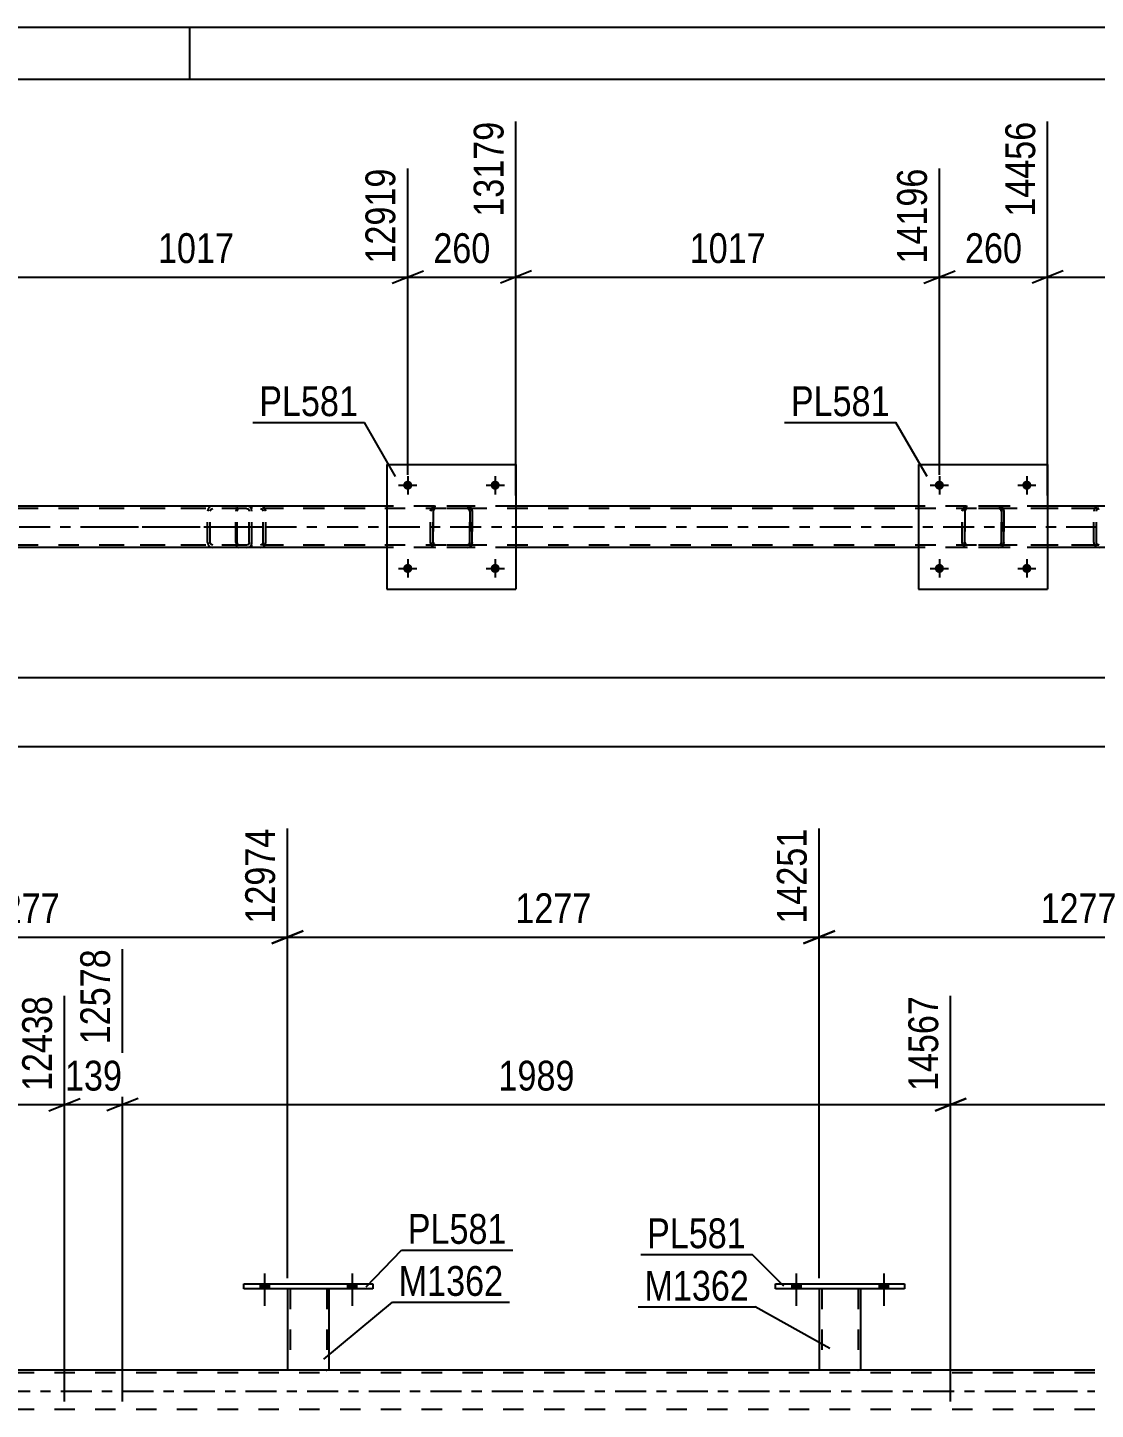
# Model space of a CAD drawing. Header units: millimetres. Extents: x 0 to 841, y 0 to 594.
# Drawn here: x 615.4 to 718, y 461.2 to 594 of the extents above; entities that cross this region are included whole.
import ezdxf

# ---------------------------------------------------------------- set-up
doc = ezdxf.new("R2010")
doc.units = ezdxf.units.MM
doc.linetypes.add('DXK_LINE_DOT2', pattern=[3.9198, 1.9599, -1.9599])
doc.linetypes.add('DXK_LINE_DOT3', pattern=[5.9187, 2.979, -0.9799, 0.9799, -0.9799])
doc.styles.add('Arial Narrow', font='ARIALN.TTF', dxfattribs={"height": 0.2})

# ---------------------------------------------------------------- blocks, each defined once
blk = doc.blocks.new('Unknown-318893565-1135')
at = {"color": 5, "linetype": 'Continuous'}
for p, q in [((841, 594), (0, 594)), ((631, 589), (631, 594)), ((836, 589), (5, 589))]:
    blk.add_line(p, q, dxfattribs=at)
blk = doc.blocks.new('Part-318893565-4776 - 4767')
at = {"color": 7, "linetype": 'DXK_LINE_DOT2'}
for p, q in [((635.44, 547.73), (635.42, 547.55)), ((635.42, 544.51), (635.42, 547.55)), ((635.5, 547.89), (635.44, 547.73)), ((635.59, 547.99), (635.5, 547.89)), ((635.56, 547.55), (635.57, 547.64)), ((635.56, 544.51), (635.56, 547.55)), ((635.57, 547.64), (635.6, 547.72)), ((635.69, 548.03), (635.59, 547.99)), ((635.6, 547.72), (635.64, 547.77)), ((635.64, 547.77), (635.69, 547.79)), ((647.85, 548.03), (635.69, 548.03)), ((647.85, 547.79), (635.69, 547.79)), ((636.97, 547.79), (636.97, 548.03)), ((637.98, 547.99), (637.78, 548.03)), ((637.78, 547.79), (637.88, 547.77)), ((637.88, 547.77), (637.96, 547.72)), ((637.96, 547.72), (638.02, 547.64)), ((638.02, 547.64), (638.04, 547.55)), ((638.04, 544.51), (638.04, 547.55)), ((638.25, 547.72), (638.25, 547.73)), ((638.29, 547.55), (638.25, 547.72)), ((638.29, 544.51), (638.29, 547.55)), ((635.42, 544.51), (635.44, 544.33)), ((635.57, 544.42), (635.56, 544.51)), ((635.6, 544.34), (635.57, 544.42)), ((638.02, 544.42), (637.96, 544.34)), ((638.04, 544.51), (638.02, 544.42)), ((638.25, 544.33), (638.27, 544.42)), ((638.27, 544.42), (638.29, 544.51)), ((635.44, 544.33), (635.5, 544.17)), ((635.5, 544.17), (635.59, 544.07)), ((635.59, 544.07), (635.69, 544.03)), ((635.64, 544.29), (635.6, 544.34)), ((635.69, 544.27), (635.64, 544.29)), ((647.85, 544.27), (635.69, 544.27)), ((647.85, 544.03), (635.69, 544.03)), ((636.97, 544.03), (636.97, 544.27)), ((637.88, 544.29), (637.78, 544.27)), ((637.78, 544.03), (637.98, 544.07)), ((637.96, 544.34), (637.88, 544.29))]:
    blk.add_line(p, q, dxfattribs=at)
for centre, start, end in [((637.8, 547.53), 23.8494, 68.8059), ((637.8, 544.52), 291.1941, 336.1506)]:
    blk.add_arc(centre, 0.492, start, end, dxfattribs=at)
blk = doc.blocks.new('Part-318893565-4851 - 4767')
at = {"color": 2, "linetype": 'Continuous'}
for p, q in [((649.94, 552.03), (649.94, 540.03)), ((649.94, 552.03), (662.34, 552.03)), ((662.34, 552.03), (662.34, 540.03)), ((649.94, 540.03), (662.34, 540.03))]:
    blk.add_line(p, q, dxfattribs=at)
blk = doc.blocks.new('Bolt-318893565-4906 - 4767')
at = {"linetype": 'Continuous'}
for points in [[(703.46, 542.03, -1), (702.58, 542.03, -1)], [(711.86, 542.03, -1), (710.98, 542.03, -1)]]:
    blk.add_hatch(color=1, dxfattribs=at).paths.add_polyline_path(points)
at = {"color": 1, "linetype": 'Continuous'}
for p, q in [((702.14, 542.03), (703.9, 542.03)), ((703.02, 542.91), (703.02, 541.15)), ((710.54, 542.03), (712.3, 542.03)), ((711.42, 542.91), (711.42, 541.15))]:
    blk.add_line(p, q, dxfattribs=at)
blk = doc.blocks.new('Part-318893565-4852 - 4767')
at = {"color": 7, "linetype": 'DXK_LINE_DOT2'}
for p, q in [((705.22, 547.55), (705.26, 547.73)), ((705.26, 547.73), (705.22, 547.55)), ((705.22, 544.51), (705.22, 547.55)), ((705.22, 547.55), (705.22, 547.55)), ((705.22, 544.51), (705.22, 547.55)), ((705.46, 547.55), (705.48, 547.64)), ((705.48, 547.64), (705.46, 547.55)), ((705.46, 544.51), (705.46, 547.55)), ((705.46, 547.55), (705.46, 547.55)), ((705.46, 547.55), (705.46, 544.51)), ((705.48, 547.64), (705.53, 547.72)), ((705.53, 547.72), (705.48, 547.64)), ((705.52, 547.99), (705.7, 548.03)), ((705.7, 548.03), (705.52, 547.99)), ((705.61, 547.77), (705.53, 547.72)), ((705.7, 547.79), (705.61, 547.77)), ((708.74, 548.03), (705.7, 548.03)), ((708.74, 547.79), (705.7, 547.79)), ((708.74, 548.03), (708.93, 547.99)), ((708.93, 547.99), (708.74, 548.03)), ((708.83, 547.77), (708.74, 547.79)), ((708.83, 547.77), (708.91, 547.72)), ((708.91, 547.72), (708.96, 547.64)), ((708.96, 547.64), (708.91, 547.72)), ((708.96, 547.64), (708.98, 547.55)), ((708.98, 547.55), (708.96, 547.64)), ((708.98, 544.51), (708.98, 547.55)), ((708.98, 547.55), (708.98, 547.55)), ((708.98, 547.55), (708.98, 544.51)), ((709.19, 547.73), (709.22, 547.55)), ((709.22, 547.55), (709.19, 547.73)), ((709.22, 544.51), (709.22, 547.55)), ((709.22, 547.55), (709.22, 547.55)), ((709.22, 547.55), (709.22, 544.51)), ((705.22, 544.51), (705.22, 544.51)), ((705.26, 544.32), (705.22, 544.51)), ((705.22, 544.51), (705.26, 544.32)), ((705.46, 544.51), (705.46, 544.51)), ((705.48, 544.42), (705.46, 544.51)), ((705.46, 544.51), (705.48, 544.42)), ((705.53, 544.34), (705.48, 544.42)), ((705.48, 544.42), (705.53, 544.34)), ((708.96, 544.42), (708.91, 544.34)), ((708.91, 544.34), (708.96, 544.42)), ((708.98, 544.51), (708.96, 544.42)), ((708.96, 544.42), (708.98, 544.51)), ((708.98, 544.51), (708.98, 544.51)), ((709.22, 544.51), (709.19, 544.32)), ((709.19, 544.32), (709.22, 544.51)), ((709.22, 544.51), (709.22, 544.51)), ((705.7, 544.03), (705.52, 544.06)), ((705.52, 544.06), (705.7, 544.03)), ((705.61, 544.29), (705.53, 544.34)), ((705.7, 544.27), (705.61, 544.29)), ((708.74, 544.27), (705.7, 544.27)), ((708.74, 544.03), (705.7, 544.03)), ((708.83, 544.29), (708.74, 544.27)), ((708.93, 544.06), (708.74, 544.03)), ((708.74, 544.03), (708.93, 544.06)), ((708.91, 544.34), (708.83, 544.29))]:
    blk.add_line(p, q, dxfattribs=at)
at = {"color": 7, "linetype": 'DXK_LINE_DOT3'}
blk.add_line((707.22, 546.03), (707.22, 546.03), dxfattribs=at)
at = {"color": 7, "linetype": 'DXK_LINE_DOT2'}
for centre, start, end in [((705.7, 547.55), 112.5, 157.5), ((705.7, 547.55), 112.5, 157.5), ((708.74, 547.55), 22.5, 67.5), ((708.74, 547.55), 22.5, 67.5), ((705.7, 544.51), 202.5, 247.5), ((705.7, 544.51), 202.5, 247.5), ((708.74, 544.51), 292.5, 337.5), ((708.74, 544.51), 292.5, 337.5)]:
    blk.add_arc(centre, 0.48, start, end, dxfattribs=at)
blk = doc.blocks.new('Part-318893565-4789 - 4767')
at = {"color": 7, "linetype": 'DXK_LINE_DOT2'}
for p, q in [((636.46, 548.03), (621.47, 548.03)), ((636.46, 547.79), (621.47, 547.79)), ((632.75, 547.72), (632.71, 547.55)), ((632.71, 544.51), (632.71, 547.55)), ((632.75, 547.73), (632.75, 547.72)), ((632.97, 547.55), (632.99, 547.64)), ((632.97, 544.51), (632.97, 547.55)), ((632.99, 547.64), (633.04, 547.72)), ((633.22, 548.03), (633.03, 547.99)), ((633.04, 547.72), (633.13, 547.77)), ((633.13, 547.77), (633.22, 547.79)), ((636.65, 547.99), (636.46, 548.03)), ((636.46, 547.79), (636.56, 547.77)), ((636.56, 547.77), (636.64, 547.72)), ((636.64, 547.72), (636.69, 547.64)), ((636.69, 547.64), (636.71, 547.55)), ((636.71, 544.51), (636.71, 547.55)), ((636.93, 547.72), (636.93, 547.73)), ((636.97, 547.55), (636.93, 547.72)), ((636.97, 544.51), (636.97, 547.55)), ((632.71, 544.51), (632.73, 544.42)), ((632.73, 544.42), (632.75, 544.33)), ((632.99, 544.42), (632.97, 544.51)), ((633.04, 544.34), (632.99, 544.42)), ((636.69, 544.42), (636.64, 544.34)), ((636.71, 544.51), (636.69, 544.42)), ((636.93, 544.33), (636.95, 544.42)), ((636.95, 544.42), (636.97, 544.51)), ((636.46, 544.27), (621.47, 544.27)), ((636.46, 544.03), (621.47, 544.03)), ((633.03, 544.07), (633.22, 544.03)), ((633.13, 544.29), (633.04, 544.34)), ((633.22, 544.27), (633.13, 544.29)), ((636.56, 544.29), (636.46, 544.27)), ((636.46, 544.03), (636.65, 544.07)), ((636.64, 544.34), (636.56, 544.29))]:
    blk.add_line(p, q, dxfattribs=at)
at = {"color": 7, "linetype": 'DXK_LINE_DOT3'}
blk.add_line((623.09, 546.03), (638.26, 546.03), dxfattribs=at)
at = {"color": 7, "linetype": 'DXK_LINE_DOT2'}
for centre, start, end in [((633.2, 547.53), 110.7583, 155.68), ((636.48, 547.53), 24.32, 69.2417), ((633.2, 544.53), 204.32, 249.2417), ((636.48, 544.53), 290.7583, 335.68)]:
    blk.add_arc(centre, 0.496, start, end, dxfattribs=at)
blk = doc.blocks.new('Bolt-318893565-4904 - 4767')
at = {"linetype": 'Continuous'}
for points in [[(652.38, 542.03, -1), (651.5, 542.03, -1)], [(660.78, 542.03, -1), (659.9, 542.03, -1)]]:
    blk.add_hatch(color=1, dxfattribs=at).paths.add_polyline_path(points)
at = {"color": 1, "linetype": 'Continuous'}
for p, q in [((651.06, 542.03), (652.82, 542.03)), ((651.94, 542.91), (651.94, 541.15)), ((659.46, 542.03), (661.22, 542.03)), ((660.34, 542.91), (660.34, 541.15))]:
    blk.add_line(p, q, dxfattribs=at)
blk = doc.blocks.new('Part-318893565-4796 - 4767')
at = {"color": 7, "linetype": 'DXK_LINE_DOT2'}
for p, q in [((721.59, 548.03), (706.6, 548.03)), ((721.59, 547.79), (706.6, 547.79)), ((717.88, 547.72), (717.85, 547.55)), ((717.85, 544.51), (717.85, 547.55)), ((717.89, 547.73), (717.88, 547.72)), ((718.1, 547.55), (718.12, 547.64)), ((718.1, 544.51), (718.1, 547.55)), ((718.12, 547.64), (718.18, 547.72)), ((718.36, 548.03), (718.16, 547.99)), ((718.18, 547.72), (718.26, 547.77)), ((718.26, 547.77), (718.36, 547.79)), ((721.79, 547.99), (721.59, 548.03)), ((721.59, 547.79), (721.69, 547.77)), ((721.69, 547.77), (721.77, 547.72)), ((721.77, 547.72), (721.83, 547.64)), ((721.83, 547.64), (721.85, 547.55)), ((721.85, 544.51), (721.85, 547.55)), ((722.07, 547.72), (722.06, 547.73)), ((722.1, 547.55), (722.07, 547.72)), ((722.1, 544.51), (722.1, 547.55)), ((717.85, 544.51), (717.87, 544.42)), ((717.87, 544.42), (717.89, 544.33)), ((718.12, 544.42), (718.1, 544.51)), ((718.18, 544.34), (718.12, 544.42)), ((721.83, 544.42), (721.77, 544.34)), ((721.85, 544.51), (721.83, 544.42)), ((722.06, 544.33), (722.08, 544.42)), ((722.08, 544.42), (722.1, 544.51)), ((721.59, 544.27), (706.6, 544.27)), ((721.59, 544.03), (706.6, 544.03)), ((718.16, 544.07), (718.36, 544.03)), ((718.26, 544.29), (718.18, 544.34)), ((718.36, 544.27), (718.26, 544.29)), ((721.69, 544.29), (721.59, 544.27)), ((721.59, 544.03), (721.79, 544.07)), ((721.77, 544.34), (721.69, 544.29))]:
    blk.add_line(p, q, dxfattribs=at)
for centre, start, end in [((718.34, 547.53), 110.7583, 155.68), ((721.61, 547.53), 24.32, 69.2417), ((718.34, 544.53), 204.32, 249.2417), ((721.61, 544.53), 290.7583, 335.68)]:
    blk.add_arc(centre, 0.496, start, end, dxfattribs=at)
blk = doc.blocks.new('Part-318893565-4846 - 4767')
at = {"color": 7, "linetype": 'DXK_LINE_DOT2'}
for p, q in [((654.14, 547.55), (654.18, 547.73)), ((654.18, 547.73), (654.14, 547.55)), ((654.14, 544.51), (654.14, 547.55)), ((654.14, 547.55), (654.14, 547.55)), ((654.14, 544.51), (654.14, 547.55)), ((654.38, 547.55), (654.4, 547.64)), ((654.4, 547.64), (654.38, 547.55)), ((654.38, 544.51), (654.38, 547.55)), ((654.38, 547.55), (654.38, 547.55)), ((654.38, 547.55), (654.38, 544.51)), ((654.4, 547.64), (654.45, 547.72)), ((654.45, 547.72), (654.4, 547.64)), ((654.44, 547.99), (654.62, 548.03)), ((654.62, 548.03), (654.44, 547.99)), ((654.53, 547.77), (654.45, 547.72)), ((654.62, 547.79), (654.53, 547.77)), ((657.66, 548.03), (654.62, 548.03)), ((657.66, 547.79), (654.62, 547.79)), ((657.66, 548.03), (657.84, 547.99)), ((657.84, 547.99), (657.66, 548.03)), ((657.75, 547.77), (657.66, 547.79)), ((657.75, 547.77), (657.83, 547.72)), ((657.83, 547.72), (657.88, 547.64)), ((657.88, 547.64), (657.83, 547.72)), ((657.88, 547.64), (657.9, 547.55)), ((657.9, 547.55), (657.88, 547.64)), ((657.9, 544.51), (657.9, 547.55)), ((657.9, 547.55), (657.9, 547.55)), ((657.9, 547.55), (657.9, 544.51)), ((658.1, 547.73), (658.14, 547.55)), ((658.14, 547.55), (658.1, 547.73)), ((658.14, 544.51), (658.14, 547.55)), ((658.14, 547.55), (658.14, 547.55)), ((658.14, 547.55), (658.14, 544.51)), ((654.14, 544.51), (654.14, 544.51)), ((654.18, 544.32), (654.14, 544.51)), ((654.14, 544.51), (654.18, 544.32)), ((654.38, 544.51), (654.38, 544.51)), ((654.4, 544.42), (654.38, 544.51)), ((654.38, 544.51), (654.4, 544.42)), ((654.45, 544.34), (654.4, 544.42)), ((654.4, 544.42), (654.45, 544.34)), ((657.88, 544.42), (657.83, 544.34)), ((657.83, 544.34), (657.88, 544.42)), ((657.9, 544.51), (657.88, 544.42)), ((657.88, 544.42), (657.9, 544.51)), ((657.9, 544.51), (657.9, 544.51)), ((658.14, 544.51), (658.1, 544.32)), ((658.1, 544.32), (658.14, 544.51)), ((658.14, 544.51), (658.14, 544.51)), ((654.62, 544.03), (654.44, 544.06)), ((654.44, 544.06), (654.62, 544.03)), ((654.53, 544.29), (654.45, 544.34)), ((654.62, 544.27), (654.53, 544.29)), ((657.66, 544.27), (654.62, 544.27)), ((657.66, 544.03), (654.62, 544.03)), ((657.75, 544.29), (657.66, 544.27)), ((657.84, 544.06), (657.66, 544.03)), ((657.66, 544.03), (657.84, 544.06)), ((657.83, 544.34), (657.75, 544.29))]:
    blk.add_line(p, q, dxfattribs=at)
at = {"color": 7, "linetype": 'DXK_LINE_DOT3'}
blk.add_line((656.14, 546.03), (656.14, 546.03), dxfattribs=at)
at = {"color": 7, "linetype": 'DXK_LINE_DOT2'}
for centre, start, end in [((654.62, 547.55), 112.5, 157.5), ((654.62, 547.55), 112.5, 157.5), ((657.66, 547.55), 22.5, 67.5), ((657.66, 547.55), 22.5, 67.5), ((654.62, 544.51), 202.5, 247.5), ((654.62, 544.51), 202.5, 247.5), ((657.66, 544.51), 292.5, 337.5), ((657.66, 544.51), 292.5, 337.5)]:
    blk.add_arc(centre, 0.48, start, end, dxfattribs=at)
blk = doc.blocks.new('Part-318893565-4857 - 4767')
at = {"color": 2, "linetype": 'Continuous'}
for p, q in [((701.02, 552.03), (701.02, 540.03)), ((701.02, 552.03), (713.42, 552.03)), ((713.42, 552.03), (713.42, 540.03)), ((701.02, 540.03), (713.42, 540.03))]:
    blk.add_line(p, q, dxfattribs=at)
blk = doc.blocks.new('Bolt-318893565-4905 - 4767')
at = {"linetype": 'Continuous'}
for points in [[(652.38, 550.03, -1), (651.5, 550.03, -1)], [(660.78, 550.03, -1), (659.9, 550.03, -1)]]:
    blk.add_hatch(color=1, dxfattribs=at).paths.add_polyline_path(points)
at = {"color": 1, "linetype": 'Continuous'}
for p, q in [((651.06, 550.03), (652.82, 550.03)), ((651.94, 550.91), (651.94, 549.15)), ((659.46, 550.03), (661.22, 550.03)), ((660.34, 550.91), (660.34, 549.15))]:
    blk.add_line(p, q, dxfattribs=at)
blk = doc.blocks.new('Bolt-318893565-4907 - 4767')
at = {"linetype": 'Continuous'}
for points in [[(703.46, 550.03, -1), (702.58, 550.03, -1)], [(711.86, 550.03, -1), (710.98, 550.03, -1)]]:
    blk.add_hatch(color=1, dxfattribs=at).paths.add_polyline_path(points)
at = {"color": 1, "linetype": 'Continuous'}
for p, q in [((702.14, 550.03), (703.9, 550.03)), ((703.02, 550.91), (703.02, 549.15)), ((710.54, 550.03), (712.3, 550.03)), ((711.42, 550.91), (711.42, 549.15))]:
    blk.add_line(p, q, dxfattribs=at)
blk = doc.blocks.new('Part-318893565-4945 - 4767')
at = {"color": 7, "linetype": 'DXK_LINE_DOT2'}
for p, q in [((730.1, 547.79), (135.18, 547.79)), ((662.34, 548.03), (649.94, 548.03)), ((713.42, 548.03), (701.02, 548.03)), ((730.1, 544.27), (135.18, 544.27)), ((662.34, 544.03), (649.94, 544.03)), ((713.42, 544.03), (701.02, 544.03))]:
    blk.add_line(p, q, dxfattribs=at)
at = {"color": 2, "linetype": 'Continuous'}
for p, q in [((649.94, 548.03), (611.26, 548.03)), ((701.02, 548.03), (662.34, 548.03)), ((730.1, 548.03), (713.42, 548.03)), ((649.94, 544.03), (611.26, 544.03)), ((701.02, 544.03), (662.34, 544.03)), ((730.1, 544.03), (713.42, 544.03))]:
    blk.add_line(p, q, dxfattribs=at)
at = {"color": 7, "linetype": 'DXK_LINE_DOT3'}
blk.add_line((135.18, 546.03), (730.1, 546.03), dxfattribs=at)
blk = doc.blocks.new('Part-318893565-3291 - 3250')
at = {"color": 2, "linetype": 'Continuous'}
for p, q in [((636.19, 473.29), (648.59, 473.29)), ((636.19, 472.81), (636.19, 473.29)), ((648.59, 472.81), (636.19, 472.81)), ((648.59, 473.29), (648.59, 472.81))]:
    blk.add_line(p, q, dxfattribs=at)
blk = doc.blocks.new('Part-318893565-3286 - 3250')
at = {"color": 7, "linetype": 'DXK_LINE_DOT2'}
for p, q in [((644.39, 472.82), (640.39, 472.82)), ((640.39, 472.82), (640.39, 472.81)), ((640.39, 472.82), (640.39, 472.81)), ((640.63, 472.82), (640.63, 464.98)), ((644.15, 472.82), (644.15, 464.98)), ((644.39, 472.81), (644.39, 472.82)), ((644.39, 472.82), (644.39, 472.81)), ((640.39, 464.98), (640.39, 464.98)), ((640.39, 464.98), (640.4, 464.98)), ((640.4, 464.98), (640.39, 464.98)), ((644.1, 464.98), (644.13, 464.98)), ((644.1, 464.98), (644.13, 464.98)), ((644.13, 464.98), (644.15, 464.98)), ((644.13, 464.98), (644.15, 464.98)), ((644.39, 464.98), (644.36, 464.98)), ((644.39, 464.98), (644.39, 464.98)), ((644.39, 464.98), (644.39, 464.98)), ((644.39, 464.98), (644.39, 464.98))]:
    blk.add_line(p, q, dxfattribs=at)
at = {"color": 2, "linetype": 'Continuous'}
for p, q in [((640.39, 472.81), (640.39, 464.98)), ((644.39, 464.98), (644.39, 472.81)), ((644.39, 464.98), (640.4, 464.98))]:
    blk.add_line(p, q, dxfattribs=at)
blk = doc.blocks.new('Part-318893565-3296 - 3250')
at = {"color": 7, "linetype": 'DXK_LINE_DOT2'}
for p, q in [((695.47, 472.82), (691.47, 472.82)), ((691.47, 472.82), (691.47, 472.81)), ((691.47, 472.82), (691.47, 472.81)), ((691.71, 472.82), (691.71, 464.98)), ((695.23, 472.82), (695.23, 464.98)), ((695.47, 472.81), (695.47, 472.82)), ((695.47, 472.82), (695.47, 472.81)), ((691.47, 464.98), (691.47, 464.98)), ((691.47, 464.98), (691.48, 464.98)), ((691.48, 464.98), (691.47, 464.98)), ((695.18, 464.98), (695.21, 464.98)), ((695.18, 464.98), (695.21, 464.98)), ((695.21, 464.98), (695.23, 464.98)), ((695.21, 464.98), (695.23, 464.98)), ((695.47, 464.98), (695.44, 464.98)), ((695.47, 464.98), (695.47, 464.98)), ((695.47, 464.98), (695.47, 464.98)), ((695.47, 464.98), (695.47, 464.98))]:
    blk.add_line(p, q, dxfattribs=at)
at = {"color": 2, "linetype": 'Continuous'}
for p, q in [((691.47, 472.81), (691.47, 464.98)), ((695.47, 464.98), (695.47, 472.81)), ((695.47, 464.98), (691.48, 464.98))]:
    blk.add_line(p, q, dxfattribs=at)
blk = doc.blocks.new('Bolt-318893565-3297 - 3250')
at = {"linetype": 'Continuous'}
for points in [[(637.75, 472.81), (638.63, 472.81), (638.63, 473.29), (637.75, 473.29)], [(646.15, 472.81), (647.03, 472.81), (647.03, 473.29), (646.15, 473.29)]]:
    blk.add_hatch(color=1, dxfattribs=at).paths.add_polyline_path(points)
at = {"color": 1, "linetype": 'Continuous'}
for p, q in [((638.19, 474.29), (638.19, 471.17)), ((646.59, 474.29), (646.59, 471.17)), ((637.75, 473.29), (637.75, 472.81)), ((638.63, 473.29), (638.63, 472.81)), ((646.15, 473.29), (646.15, 472.81)), ((647.03, 473.29), (647.03, 472.81))]:
    blk.add_line(p, q, dxfattribs=at)
blk = doc.blocks.new('Bolt-318893565-3298 - 3250')
at = {"linetype": 'Continuous'}
for points in [[(688.83, 472.81), (689.71, 472.81), (689.71, 473.29), (688.83, 473.29)], [(697.23, 472.81), (698.11, 472.81), (698.11, 473.29), (697.23, 473.29)]]:
    blk.add_hatch(color=1, dxfattribs=at).paths.add_polyline_path(points)
at = {"color": 1, "linetype": 'Continuous'}
for p, q in [((689.27, 474.29), (689.27, 471.17)), ((697.67, 474.29), (697.67, 471.17)), ((688.83, 473.29), (688.83, 472.81)), ((689.71, 473.29), (689.71, 472.81)), ((697.23, 473.29), (697.23, 472.81)), ((698.11, 473.29), (698.11, 472.81))]:
    blk.add_line(p, q, dxfattribs=at)
blk = doc.blocks.new('Bolt-318893565-3299 - 3250')
at = {"linetype": 'Continuous'}
for points in [[(688.83, 472.81), (689.71, 472.81), (689.71, 473.29), (688.83, 473.29)], [(697.23, 472.81), (698.11, 472.81), (698.11, 473.29), (697.23, 473.29)]]:
    blk.add_hatch(color=1, dxfattribs=at).paths.add_polyline_path(points)
at = {"color": 1, "linetype": 'Continuous'}
for p, q in [((689.27, 474.29), (689.27, 471.17)), ((697.67, 474.29), (697.67, 471.17)), ((688.83, 473.29), (688.83, 472.81)), ((689.71, 473.29), (689.71, 472.81)), ((697.23, 473.29), (697.23, 472.81)), ((698.11, 473.29), (698.11, 472.81))]:
    blk.add_line(p, q, dxfattribs=at)
blk = doc.blocks.new('Bolt-318893565-3362 - 3250')
at = {"linetype": 'Continuous'}
for points in [[(637.75, 472.81), (638.63, 472.81), (638.63, 473.29), (637.75, 473.29)], [(646.15, 472.81), (647.03, 472.81), (647.03, 473.29), (646.15, 473.29)]]:
    blk.add_hatch(color=1, dxfattribs=at).paths.add_polyline_path(points)
at = {"color": 1, "linetype": 'Continuous'}
for p, q in [((638.19, 474.29), (638.19, 471.17)), ((646.59, 474.29), (646.59, 471.17)), ((637.75, 473.29), (637.75, 472.81)), ((638.63, 473.29), (638.63, 472.81)), ((646.15, 473.29), (646.15, 472.81)), ((647.03, 473.29), (647.03, 472.81))]:
    blk.add_line(p, q, dxfattribs=at)
blk = doc.blocks.new('Part-318893565-3474 - 3250')
at = {"color": 2, "linetype": 'Continuous'}
for p, q in [((687.27, 473.29), (699.67, 473.29)), ((687.27, 472.81), (687.27, 473.29)), ((699.67, 472.81), (687.27, 472.81)), ((699.67, 473.29), (699.67, 472.81))]:
    blk.add_line(p, q, dxfattribs=at)
blk = doc.blocks.new('Part-318893565-3659 - 3250')
at = {"color": 7, "linetype": 'DXK_LINE_DOT2'}
for p, q in [((717.95, 464.74), (121.43, 464.74)), ((644.39, 464.98), (640.39, 464.98)), ((695.47, 464.98), (691.47, 464.98)), ((717.95, 461.22), (121.43, 461.22))]:
    blk.add_line(p, q, dxfattribs=at)
at = {"color": 2, "linetype": 'Continuous'}
for p, q in [((640.39, 464.98), (593.31, 464.98)), ((691.47, 464.98), (644.39, 464.98)), ((717.95, 464.98), (695.47, 464.98))]:
    blk.add_line(p, q, dxfattribs=at)
at = {"color": 7, "linetype": 'DXK_LINE_DOT3'}
blk.add_line((121.43, 462.98), (717.95, 462.98), dxfattribs=at)
blk = doc.blocks.new('StraightDimension-318893565-5009 - 4767')
at = {"color": 7, "linetype": 'Continuous'}
blk.add_line((135.18, 531.55), (767.22, 531.55), dxfattribs=at)
blk = doc.blocks.new('StraightDimension-318893565-5105 - 4767')
at = {"color": 7, "linetype": 'Continuous'}
for p, q in [((713.42, 549.03), (713.42, 584.97)), ((740.2, 551.03), (740.2, 580.47)), ((714.92, 570.63), (711.92, 569.43)), ((713.42, 570.03), (740.2, 570.03)), ((738.7, 569.43), (741.7, 570.63))]:
    blk.add_line(p, q, dxfattribs=at)
at = {"color": 0}
blk.add_wipeout([(731.07, 570.78), (731.07, 574.98), (722.56, 574.98), (722.56, 570.78)], dxfattribs=at)
at = {"color": 3, "style": 'Arial Narrow'}
blk.add_text('1017', height=2.863, dxfattribs=at).set_placement((723.16, 571.38))
at = {"color": 0, "linetype": 'Continuous'}
blk.add_wipeout([(739.6, 581.07), (735.4, 581.07), (735.4, 570.73), (739.6, 570.73)], dxfattribs=at)
at = {"color": 3, "linetype": 'Continuous', "style": 'Arial Narrow'}
blk.add_text('15473', height=2.863, rotation=90.0002, dxfattribs=at).set_placement((739, 571.33))
blk = doc.blocks.new('StraightDimension-318893565-5125 - 4767')
at = {"color": 7, "linetype": 'Continuous'}
for p, q in [((713.42, 549.03), (713.42, 584.97)), ((703.02, 551.03), (703.02, 580.47)), ((701.52, 569.43), (704.52, 570.63)), ((703.02, 570.03), (713.42, 570.03)), ((714.92, 570.63), (711.92, 569.43))]:
    blk.add_line(p, q, dxfattribs=at)
at = {"color": 0}
blk.add_wipeout([(711.56, 570.78), (711.56, 574.98), (704.88, 574.98), (704.88, 570.78)], dxfattribs=at)
at = {"color": 3, "style": 'Arial Narrow'}
blk.add_text('260', height=2.863, dxfattribs=at).set_placement((705.48, 571.38))
at = {"color": 0, "linetype": 'Continuous'}
blk.add_wipeout([(712.82, 585.57), (708.62, 585.57), (708.62, 575.23), (712.82, 575.23)], dxfattribs=at)
at = {"color": 3, "linetype": 'Continuous', "style": 'Arial Narrow'}
blk.add_text('14456', height=2.863, rotation=90.0002, dxfattribs=at).set_placement((712.22, 575.83))
blk = doc.blocks.new('StraightDimension-318893565-5145 - 4767')
at = {"color": 7, "linetype": 'Continuous'}
for p, q in [((662.34, 549.03), (662.34, 584.97)), ((703.02, 551.03), (703.02, 580.47)), ((663.84, 570.63), (660.84, 569.43)), ((662.34, 570.03), (703.02, 570.03)), ((701.52, 569.43), (704.52, 570.63))]:
    blk.add_line(p, q, dxfattribs=at)
at = {"color": 0}
blk.add_wipeout([(686.94, 570.78), (686.94, 574.98), (678.43, 574.98), (678.43, 570.78)], dxfattribs=at)
at = {"color": 3, "style": 'Arial Narrow'}
blk.add_text('1017', height=2.863, dxfattribs=at).set_placement((679.03, 571.38))
at = {"color": 0, "linetype": 'Continuous'}
blk.add_wipeout([(702.42, 581.07), (698.22, 581.07), (698.22, 570.73), (702.42, 570.73)], dxfattribs=at)
at = {"color": 3, "linetype": 'Continuous', "style": 'Arial Narrow'}
blk.add_text('14196', height=2.863, rotation=90.0002, dxfattribs=at).set_placement((701.82, 571.33))
blk = doc.blocks.new('StraightDimension-318893565-5165 - 4767')
at = {"color": 7, "linetype": 'Continuous'}
for p, q in [((662.34, 549.03), (662.34, 584.97)), ((651.94, 551.03), (651.94, 580.47)), ((650.44, 569.43), (653.44, 570.63)), ((651.94, 570.03), (662.34, 570.03)), ((663.84, 570.63), (660.84, 569.43))]:
    blk.add_line(p, q, dxfattribs=at)
at = {"color": 0}
blk.add_wipeout([(660.48, 570.78), (660.48, 574.98), (653.8, 574.98), (653.8, 570.78)], dxfattribs=at)
at = {"color": 3, "style": 'Arial Narrow'}
blk.add_text('260', height=2.863, dxfattribs=at).set_placement((654.4, 571.38))
at = {"color": 0, "linetype": 'Continuous'}
blk.add_wipeout([(661.74, 585.57), (657.54, 585.57), (657.54, 575.23), (661.74, 575.23)], dxfattribs=at)
at = {"color": 3, "linetype": 'Continuous', "style": 'Arial Narrow'}
blk.add_text('13179', height=2.863, rotation=90.0002, dxfattribs=at).set_placement((661.14, 575.83))
blk = doc.blocks.new('StraightDimension-318893565-5185 - 4767')
at = {"color": 7, "linetype": 'Continuous'}
for p, q in [((611.26, 549.03), (611.26, 584.97)), ((651.94, 551.03), (651.94, 580.47)), ((612.76, 570.63), (609.76, 569.43)), ((611.26, 570.03), (651.94, 570.03)), ((650.44, 569.43), (653.44, 570.63))]:
    blk.add_line(p, q, dxfattribs=at)
at = {"color": 0}
blk.add_wipeout([(635.86, 570.78), (635.86, 574.98), (627.34, 574.98), (627.34, 570.78)], dxfattribs=at)
at = {"color": 3, "style": 'Arial Narrow'}
blk.add_text('1017', height=2.863, dxfattribs=at).set_placement((627.94, 571.38))
at = {"color": 0, "linetype": 'Continuous'}
blk.add_wipeout([(651.34, 581.07), (647.14, 581.07), (647.14, 570.73), (651.34, 570.73)], dxfattribs=at)
at = {"color": 3, "linetype": 'Continuous', "style": 'Arial Narrow'}
blk.add_text('12919', height=2.863, rotation=90.0002, dxfattribs=at).set_placement((650.74, 571.33))
blk = doc.blocks.new('StraightDimension-318893565-5585 - 4767')
at = {"color": 7, "linetype": 'Continuous'}
blk.add_line((134.54, 524.91), (767.86, 524.91), dxfattribs=at)
blk = doc.blocks.new('StraightDimension-318893565-4391 - 3250')
at = {"color": 7, "linetype": 'Continuous'}
for p, q in [((589.31, 473.82), (589.31, 517.04)), ((640.39, 473.82), (640.39, 517.04)), ((590.81, 507.2), (587.81, 506)), ((589.31, 506.6), (640.39, 506.6)), ((638.89, 506), (641.89, 507.2))]:
    blk.add_line(p, q, dxfattribs=at)
at = {"color": 0}
blk.add_wipeout([(619.11, 507.35), (619.11, 511.55), (610.6, 511.55), (610.6, 507.35)], dxfattribs=at)
at = {"color": 3, "style": 'Arial Narrow'}
blk.add_text('1277', height=2.863, dxfattribs=at).set_placement((611.2, 507.95))
at = {"color": 0, "linetype": 'Continuous'}
blk.add_wipeout([(639.79, 517.64), (635.59, 517.64), (635.59, 507.3), (639.79, 507.3)], dxfattribs=at)
at = {"color": 3, "linetype": 'Continuous', "style": 'Arial Narrow'}
blk.add_text('12974', height=2.863, rotation=90.0002, dxfattribs=at).set_placement((639.19, 507.9))
blk = doc.blocks.new('StraightDimension-318893565-4371 - 3250')
at = {"color": 7, "linetype": 'Continuous'}
for p, q in [((691.47, 473.82), (691.47, 517.04)), ((741.31, 473.81), (741.31, 517.04)), ((692.97, 507.2), (689.97, 506)), ((691.47, 506.6), (741.31, 506.6)), ((739.81, 506), (742.81, 507.2))]:
    blk.add_line(p, q, dxfattribs=at)
at = {"color": 0}
blk.add_wipeout([(720.65, 507.35), (720.65, 511.55), (712.14, 511.55), (712.14, 507.35)], dxfattribs=at)
at = {"color": 3, "style": 'Arial Narrow'}
blk.add_text('1277', height=2.863, dxfattribs=at).set_placement((712.74, 507.95))
at = {"color": 0, "linetype": 'Continuous'}
blk.add_wipeout([(740.71, 517.64), (736.51, 517.64), (736.51, 507.3), (740.71, 507.3)], dxfattribs=at)
at = {"color": 3, "linetype": 'Continuous', "style": 'Arial Narrow'}
blk.add_text('15528', height=2.863, rotation=90.0002, dxfattribs=at).set_placement((740.11, 507.9))
blk = doc.blocks.new('StraightDimension-318893565-10685 - 3250')
at = {"color": 7, "linetype": 'Continuous'}
for p, q in [((704.1, 461.98), (704.1, 500.95)), ((769.33, 465.74), (769.33, 500.95)), ((705.6, 491.11), (702.6, 489.91)), ((704.1, 490.51), (769.33, 490.51)), ((767.83, 489.91), (770.83, 491.11))]:
    blk.add_line(p, q, dxfattribs=at)
at = {"color": 0}
blk.add_wipeout([(740.97, 491.26), (740.97, 495.46), (732.46, 495.46), (732.46, 491.26)], dxfattribs=at)
at = {"color": 3, "style": 'Arial Narrow'}
blk.add_text('1780', height=2.863, dxfattribs=at).set_placement((733.06, 491.86))
at = {"color": 0, "linetype": 'Continuous'}
blk.add_wipeout([(768.73, 501.55), (764.53, 501.55), (764.53, 491.21), (768.73, 491.21)], dxfattribs=at)
at = {"color": 3, "linetype": 'Continuous', "style": 'Arial Narrow'}
blk.add_text('16346', height=2.863, rotation=90.0002, dxfattribs=at).set_placement((768.13, 491.81))
blk = doc.blocks.new('StraightDimension-318893565-4381 - 3250')
at = {"color": 7, "linetype": 'Continuous'}
for p, q in [((640.39, 473.82), (640.39, 517.04)), ((691.47, 473.82), (691.47, 517.04)), ((641.89, 507.2), (638.89, 506)), ((640.39, 506.6), (691.47, 506.6)), ((689.97, 506), (692.97, 507.2))]:
    blk.add_line(p, q, dxfattribs=at)
at = {"color": 0}
blk.add_wipeout([(670.19, 507.35), (670.19, 511.55), (661.68, 511.55), (661.68, 507.35)], dxfattribs=at)
at = {"color": 3, "style": 'Arial Narrow'}
blk.add_text('1277', height=2.863, dxfattribs=at).set_placement((662.28, 507.95))
at = {"color": 0, "linetype": 'Continuous'}
blk.add_wipeout([(690.87, 517.64), (686.67, 517.64), (686.67, 507.3), (690.87, 507.3)], dxfattribs=at)
at = {"color": 3, "linetype": 'Continuous', "style": 'Arial Narrow'}
blk.add_text('14251', height=2.863, rotation=90.0002, dxfattribs=at).set_placement((690.27, 507.9))
blk = doc.blocks.new('StraightDimension-318893565-10686 - 3250')
at = {"color": 7, "linetype": 'Continuous'}
for p, q in [((624.54, 461.98), (624.54, 505.45)), ((704.1, 461.98), (704.1, 500.95)), ((626.04, 491.11), (623.04, 489.91)), ((624.54, 490.51), (704.1, 490.51)), ((702.6, 489.91), (705.6, 491.11))]:
    blk.add_line(p, q, dxfattribs=at)
at = {"color": 0}
blk.add_wipeout([(668.57, 491.26), (668.57, 495.46), (660.06, 495.46), (660.06, 491.26)], dxfattribs=at)
at = {"color": 3, "style": 'Arial Narrow'}
blk.add_text('1989', height=2.863, dxfattribs=at).set_placement((660.66, 491.86))
at = {"color": 0, "linetype": 'Continuous'}
blk.add_wipeout([(703.5, 501.55), (699.3, 501.55), (699.3, 491.21), (703.5, 491.21)], dxfattribs=at)
at = {"color": 3, "linetype": 'Continuous', "style": 'Arial Narrow'}
blk.add_text('14567', height=2.863, rotation=90.0002, dxfattribs=at).set_placement((702.9, 491.81))
blk = doc.blocks.new('StraightDimension-318893565-10687 - 3250')
at = {"color": 7, "linetype": 'Continuous'}
for p, q in [((624.54, 461.98), (624.54, 505.45)), ((618.96, 461.98), (618.96, 500.95)), ((617.46, 489.91), (620.46, 491.11)), ((618.96, 490.51), (624.54, 490.51)), ((626.04, 491.11), (623.04, 489.91))]:
    blk.add_line(p, q, dxfattribs=at)
at = {"color": 0}
blk.add_wipeout([(625.09, 491.26), (625.09, 495.46), (618.41, 495.46), (618.41, 491.26)], dxfattribs=at)
at = {"color": 3, "style": 'Arial Narrow'}
blk.add_text('139', height=2.863, dxfattribs=at).set_placement((619.01, 491.86))
at = {"color": 0, "linetype": 'Continuous'}
blk.add_wipeout([(623.94, 506.05), (619.74, 506.05), (619.74, 495.71), (623.94, 495.71)], dxfattribs=at)
at = {"color": 3, "linetype": 'Continuous', "style": 'Arial Narrow'}
blk.add_text('12578', height=2.863, rotation=90.0002, dxfattribs=at).set_placement((623.34, 496.31))
blk = doc.blocks.new('StraightDimension-318893565-10688 - 3250')
at = {"color": 7, "linetype": 'Continuous'}
for p, q in [((539.4, 461.98), (539.4, 505.45)), ((618.96, 461.98), (618.96, 500.95)), ((540.9, 491.11), (537.9, 489.91)), ((539.4, 490.51), (618.96, 490.51)), ((617.46, 489.91), (620.46, 491.11))]:
    blk.add_line(p, q, dxfattribs=at)
at = {"color": 0}
blk.add_wipeout([(583.44, 491.26), (583.44, 495.46), (574.93, 495.46), (574.93, 491.26)], dxfattribs=at)
at = {"color": 3, "style": 'Arial Narrow'}
blk.add_text('1989', height=2.863, dxfattribs=at).set_placement((575.53, 491.86))
at = {"color": 0, "linetype": 'Continuous'}
blk.add_wipeout([(618.36, 501.55), (614.16, 501.55), (614.16, 491.21), (618.36, 491.21)], dxfattribs=at)
at = {"color": 3, "linetype": 'Continuous', "style": 'Arial Narrow'}
blk.add_text('12438', height=2.863, rotation=90.0002, dxfattribs=at).set_placement((617.76, 491.81))
blk = doc.blocks.new('Mark-318893565-4847 - 4767')
at = {"color": 0}
blk.add_wipeout([(647.17, 556.67), (647.17, 559.67), (637.67, 559.67), (637.67, 556.67)], dxfattribs=at)
blk.add_wipeout([(647.17, 556.67), (647.17, 559.67), (637.67, 559.67), (637.67, 556.67)], dxfattribs=at)
at = {"color": 30, "linetype": 'Continuous'}
for p in [(637.07, 556.07), (650.77, 550.88)]:
    blk.add_line(p, (647.77, 556.07), dxfattribs=at)
at = {"color": 3, "style": 'Arial Narrow'}
blk.add_text('PL581', height=2.863, dxfattribs=at).set_placement((637.67, 556.67))
blk = doc.blocks.new('Mark-318893565-4853 - 4767')
at = {"color": 0}
blk.add_wipeout([(698.25, 556.67), (698.25, 559.67), (688.75, 559.67), (688.75, 556.67)], dxfattribs=at)
blk.add_wipeout([(698.25, 556.67), (698.25, 559.67), (688.75, 559.67), (688.75, 556.67)], dxfattribs=at)
at = {"color": 30, "linetype": 'Continuous'}
for p in [(688.15, 556.07), (701.85, 550.88)]:
    blk.add_line(p, (698.85, 556.07), dxfattribs=at)
at = {"color": 3, "style": 'Arial Narrow'}
blk.add_text('PL581', height=2.863, dxfattribs=at).set_placement((688.75, 556.67))
blk = doc.blocks.new('Mark-318893565-3282 - 3250')
at = {"color": 0}
blk.add_wipeout([(661.12, 472.13), (661.12, 475.13), (651.07, 475.13), (651.07, 472.13)], dxfattribs=at)
blk.add_wipeout([(661.12, 472.13), (661.12, 475.13), (651.07, 475.13), (651.07, 472.13)], dxfattribs=at)
at = {"color": 30, "linetype": 'Continuous'}
for p, q in [((643.88, 466.03), (650.47, 471.53)), ((650.47, 471.53), (661.72, 471.53))]:
    blk.add_line(p, q, dxfattribs=at)
at = {"color": 3, "style": 'Arial Narrow'}
blk.add_text('M1362', height=2.863, dxfattribs=at).set_placement((651.07, 472.13))
blk = doc.blocks.new('Mark-318893565-3287 - 3250')
at = {"color": 0}
blk.add_wipeout([(661.45, 477.13), (661.45, 480.13), (651.94, 480.13), (651.94, 477.13)], dxfattribs=at)
blk.add_wipeout([(661.45, 477.13), (661.45, 480.13), (651.94, 480.13), (651.94, 477.13)], dxfattribs=at)
at = {"color": 30, "linetype": 'Continuous'}
for p, q in [((647.95, 473.01), (651.34, 476.53)), ((651.34, 476.53), (662.05, 476.53))]:
    blk.add_line(p, q, dxfattribs=at)
at = {"color": 3, "style": 'Arial Narrow'}
blk.add_text('PL581', height=2.863, dxfattribs=at).set_placement((651.94, 477.13))
blk = doc.blocks.new('Mark-318893565-3292 - 3250')
at = {"color": 0}
blk.add_wipeout([(684.73, 471.67), (684.73, 474.67), (674.68, 474.67), (674.68, 471.67)], dxfattribs=at)
blk.add_wipeout([(684.73, 471.67), (684.73, 474.67), (674.68, 474.67), (674.68, 471.67)], dxfattribs=at)
at = {"color": 30, "linetype": 'Continuous'}
for p in [(674.08, 471.07), (692.48, 467.06)]:
    blk.add_line(p, (685.33, 471.07), dxfattribs=at)
at = {"color": 3, "style": 'Arial Narrow'}
blk.add_text('M1362', height=2.863, dxfattribs=at).set_placement((674.68, 471.67))
blk = doc.blocks.new('Mark-318893565-3470 - 3250')
at = {"color": 0}
blk.add_wipeout([(684.43, 476.71), (684.43, 479.71), (674.93, 479.71), (674.93, 476.71)], dxfattribs=at)
blk.add_wipeout([(684.43, 476.71), (684.43, 479.71), (674.93, 479.71), (674.93, 476.71)], dxfattribs=at)
at = {"color": 30, "linetype": 'Continuous'}
for p in [(674.33, 476.11), (688.07, 473.07)]:
    blk.add_line(p, (685.03, 476.11), dxfattribs=at)
at = {"color": 3, "style": 'Arial Narrow'}
blk.add_text('PL581', height=2.863, dxfattribs=at).set_placement((674.93, 476.71))

msp = doc.modelspace()

# ---------------------------------------------------------------- block references
for name in ['Unknown-318893565-1135', 'Part-318893565-4851 - 4767', 'Part-318893565-4857 - 4767', 'Part-318893565-4945 - 4767', 'Bolt-318893565-4905 - 4767', 'Bolt-318893565-4907 - 4767', 'Part-318893565-4789 - 4767', 'Part-318893565-4776 - 4767', 'Part-318893565-4846 - 4767', 'Part-318893565-4852 - 4767', 'Part-318893565-4796 - 4767', 'Bolt-318893565-4904 - 4767', 'Bolt-318893565-4906 - 4767', 'Bolt-318893565-3297 - 3250', 'Bolt-318893565-3362 - 3250', 'Bolt-318893565-3298 - 3250', 'Bolt-318893565-3299 - 3250', 'Part-318893565-3291 - 3250', 'Part-318893565-3286 - 3250', 'Part-318893565-3474 - 3250', 'Part-318893565-3296 - 3250', 'Part-318893565-3659 - 3250']:
    msp.add_blockref(name, (0, 0))

# ---------------------------------------------------------------- next in the draw order: block references
for name in ['StraightDimension-318893565-5105 - 4767', 'StraightDimension-318893565-5009 - 4767', 'StraightDimension-318893565-4391 - 3250', 'StraightDimension-318893565-4371 - 3250']:
    msp.add_blockref(name, (0, 0))

# ---------------------------------------------------------------- next in the draw order: block references
for name in ['StraightDimension-318893565-5125 - 4767', 'StraightDimension-318893565-5585 - 4767', 'StraightDimension-318893565-4381 - 3250', 'StraightDimension-318893565-10685 - 3250']:
    msp.add_blockref(name, (0, 0))

# ---------------------------------------------------------------- next in the draw order: block references
for name in ['StraightDimension-318893565-5145 - 4767', 'StraightDimension-318893565-10686 - 3250']:
    msp.add_blockref(name, (0, 0))

# ---------------------------------------------------------------- next in the draw order: block references
for name in ['StraightDimension-318893565-5165 - 4767', 'Mark-318893565-4853 - 4767', 'StraightDimension-318893565-10687 - 3250', 'Mark-318893565-3282 - 3250', 'Mark-318893565-3292 - 3250']:
    msp.add_blockref(name, (0, 0))

# ---------------------------------------------------------------- next in the draw order: block references
for name in ['StraightDimension-318893565-5185 - 4767', 'StraightDimension-318893565-10688 - 3250', 'Mark-318893565-3287 - 3250', 'Mark-318893565-3470 - 3250']:
    msp.add_blockref(name, (0, 0))

# ---------------------------------------------------------------- next in the draw order: block references
msp.add_blockref('Mark-318893565-4847 - 4767', (0, 0))

doc.saveas('drawing.dxf')
